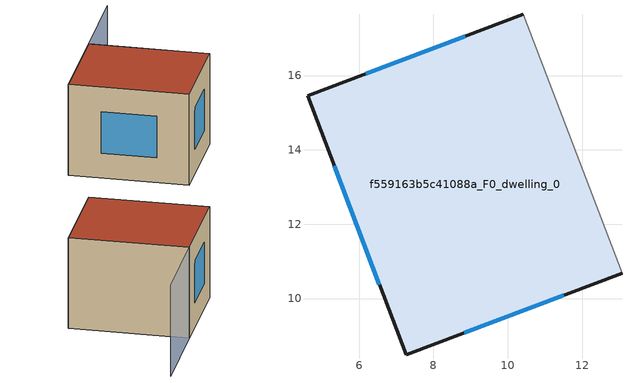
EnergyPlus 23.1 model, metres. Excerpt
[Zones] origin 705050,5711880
f559163b5c41088a_F0_dwelling_0
 floor ground (EU_floor_Construction): 10.42,17.65 13.07,10.68 7.26,8.49 4.61,15.45 z0
 wall outside (EU_wall_Construction): 10.42,17.65 4.61,15.45 7.26,8.49 13.07,10.68 z0:6
 wall adiabatic (EU_wall_Construction): 13.07,10.68 10.42,17.65 z0:6
 window (EU_Window_Construction): 8.85,17.05 6.18,16.05 / 8.83,9.08 11.5,10.09 / 5.33,13.57 6.54,10.37 z1.62:4.38
 roof outside (EU_roof_Construction): 13.07,10.68 10.42,17.65 4.61,15.45 7.26,8.49 z6
shading: 13.07,10.68 10.42,17.65 / 10.42,17.65 15.84,19.72 z0:6
[Building]
EU S2 Campaign: North Axis=0; Terrain=City; Solar Distribution=FullExterior
[Site:Location]
London: Latitude=51.5; Longitude=-0.5; Time Zone=0; Elevation=25
[SizingPeriod:WeatherFileDays]
AnnualSizingPeriod: Begin Month=1; Begin Day of Month=1; End Month=12; End Day of Month=31; Day of Week for Start Day=Monday; Use Weather File Daylight Saving Period=No; Use Weather File Rain and Snow Indicators=No
[MATERIAL]
EU_InternalMass_Material: Roughness=MediumRough; Thickness=0.1; Conductivity=1; Density=1800; Specific Heat=900; Thermal Absorptance=0.9; Solar Absorptance=0.7; Visible Absorptance=0.7
[MATERIAL:NOMASS] Roughness=MediumRough; Thermal Absorptance=0.9; Solar Absorptance=0.7; Visible Absorptance=0.7
Name | Thermal Resistance
EU_wall_NoMass | 0.727863
EU_roof_NoMass | 0.773354
EU_floor_NoMass | 1.79329
[WINDOWMATERIAL:SIMPLEGLAZINGSYSTEM]
EU_Window_SimpleGlazing: UFactor=2.58614; Solar Heat Gain Coefficient=0.76; Visible Transmittance=0.76
[CONSTRUCTION]
EU_wall_Construction: EU_wall_NoMass
EU_roof_Construction: EU_roof_NoMass
EU_floor_Construction: EU_floor_NoMass
EU_InternalMass_Construction: EU_InternalMass_Material
EU_Window_Construction: EU_Window_SimpleGlazing
[ZONE]
f559163b5c41088a_F0_dwelling_0: Type=1; Multiplier=1; Ceiling Height=autocalculate; Volume=277.702; Floor Area=autocalculate; Part of Total Floor Area=Yes
[INTERNALMASS]
f559163b5c41088a_F0_dwelling_0_EU_InternalMass: Construction=EU_InternalMass_Construction; Zone or ZoneList=f559163b5c41088a_F0_dwelling_0; Surface Area=46.2834
[OTHEREQUIPMENT]
EU_Step8_InternalGain_f559163b5c41088a_F0_dwelling_0_f000: Fuel Type=Electricity; Zone or ZoneList or Space or SpaceList=f559163b5c41088a_F0_dwelling_0; Schedule=EU_Step8_GainSchedule_f559163b5c41088a_F0_dwelling_0_f000; Design Level Calculation Method=Watts/Area; Power per Zone Floor Area=1; Fraction Latent=0; Fraction Radiant=0; Fraction Lost=0; Carbon Dioxide Generation Rate=0; EndUse Subcategory=EU_Step8_InternalGains
[ZONEVENTILATION:DESIGNFLOWRATE]
EU_ConstantAir_f559163b5c41088a_F0_dwelling_0: Zone or ZoneList or Space or SpaceList=f559163b5c41088a_F0_dwelling_0; Schedule=EU_AlwaysOn; Design Flow Rate Calculation Method=AirChanges/Hour; Air Changes per Hour=0.484901; Ventilation Type=Natural; Fan Pressure Rise=0; Fan Total Efficiency=1; Constant Term Coefficient=1; Temperature Term Coefficient=0; Velocity Term Coefficient=0; Velocity Squared Term Coefficient=0; Minimum Indoor Temperature=-100; Maximum Indoor Temperature=100; Delta Temperature=-100; Minimum Outdoor Temperature=-100; Maximum Outdoor Temperature=100; Maximum Wind Speed=40
[HVACTEMPLATE:THERMOSTAT]
EU_HeatOnly_f559163b5c41088a_F0_dwelling_0: Constant Heating Setpoint=20; Constant Cooling Setpoint=50
[HVACTEMPLATE:ZONE:IDEALLOADSAIRSYSTEM]
f559163b5c41088a_F0_dwelling_0: Template Thermostat=EU_HeatOnly_f559163b5c41088a_F0_dwelling_0; System Availability Schedule=EU_AlwaysOn; Maximum Heating Supply Air Temperature=50; Minimum Cooling Supply Air Temperature=13; Maximum Heating Supply Air Humidity Ratio=0.0156; Minimum Cooling Supply Air Humidity Ratio=0.0077; Heating Limit=NoLimit; Cooling Limit=NoLimit; Heating Availability Schedule=EU_AlwaysOn; Cooling Availability Schedule=EU_CoolingOff; Dehumidification Control Type=ConstantSensibleHeatRatio; Cooling Sensible Heat Ratio=0.7; Dehumidification Setpoint=60; Humidification Control Type=None; Humidification Setpoint=30; Outdoor Air Method=None; Outdoor Air Flow Rate per Person=0.00944; Outdoor Air Flow Rate per Zone Floor Area=0; Outdoor Air Flow Rate per Zone=0; Demand Controlled Ventilation Type=None; Outdoor Air Economizer Type=NoEconomizer; Heat Recovery Type=None; Sensible Heat Recovery Effectiveness=0.7; Latent Heat Recovery Effectiveness=0.65
[SIZING:ZONE]
f559163b5c41088a_F0_dwelling_0: Zone Cooling Design Supply Air Temperature Input Method=SupplyAirTemperature; Zone Cooling Design Supply Air Temperature=13; Zone Heating Design Supply Air Temperature Input Method=SupplyAirTemperature; Zone Heating Design Supply Air Temperature=50; Zone Cooling Design Supply Air Humidity Ratio=0.008; Zone Heating Design Supply Air Humidity Ratio=0.008; Cooling Design Air Flow Method=DesignDay; Cooling Design Air Flow Rate=0; Cooling Minimum Air Flow per Zone Floor Area=0.000762; Cooling Minimum Air Flow=0; Cooling Minimum Air Flow Fraction=0.2; Heating Design Air Flow Method=DesignDay; Heating Design Air Flow Rate=0; Heating Maximum Air Flow per Zone Floor Area=0.002032; Heating Maximum Air Flow=0.141576; Heating Maximum Air Flow Fraction=0.3; Account for Dedicated Outdoor Air System=No; Dedicated Outdoor Air System Control Strategy=NeutralSupplyAir; Dedicated Outdoor Air Low Setpoint Temperature for Design=autosize; Dedicated Outdoor Air High Setpoint Temperature for Design=autosize; Zone Load Sizing Method=Sensible Load Only No Latent Load; Zone Latent Cooling Design Supply Air Humidity Ratio Input Method=HumidityRatioDifference; Zone Cooling Design Supply Air Humidity Ratio Difference=0.005; Zone Latent Heating Design Supply Air Humidity Ratio Input Method=HumidityRatioDifference; Zone Humidification Design Supply Air Humidity Ratio Difference=0.005
[SCHEDULE:CONSTANT]
Name | Hourly Value
EU_AlwaysOn | 1
EU_CoolingOff | 0
[SCHEDULE:FILE]
EU_Step8_GainSchedule_f559163b5c41088a_F0_dwelling_0_f000: File=../../schedules/f559163b5c41088a/f559163b5c41088a_F0_dwelling_0_f000_gain.csv; Column Number=1; Rows to Skip at Top=0; Number of Hours of Data=8760; Column Separator=Comma; Interpolate to Timestep=No; Minutes per Item=60; Adjust Schedule for Daylight Savings=Yes
